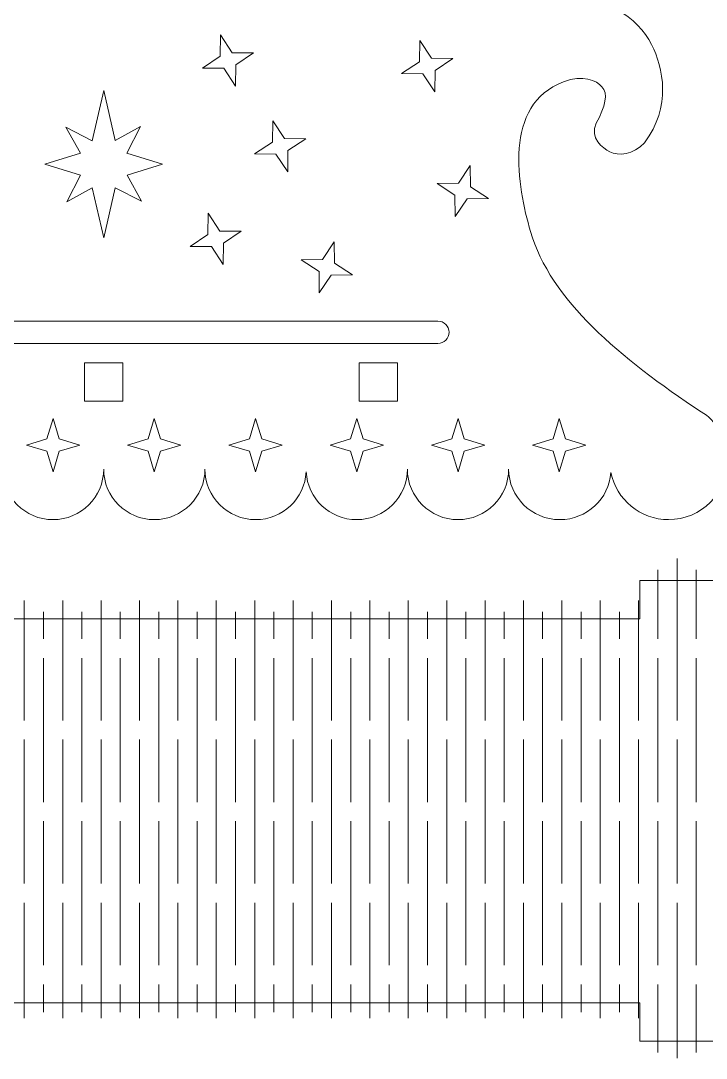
# Model space of a CAD drawing. Header units: centimetres. Extents: x -30.7 to 27.5, y -15.4 to 20.5.
# Drawn here: x 1.39 to 12.1, y -15.3 to 0.91 of the extents above; entities that cross this region are included whole.
import ezdxf

# ---------------------------------------------------------------- set-up
doc = ezdxf.new("R2010")
doc.units = ezdxf.units.CM
doc.header["$MEASUREMENT"] = 0
doc.layers.add('layer 1', color=7, linetype='Continuous')

msp = doc.modelspace()

# ---------------------------------------------------------------- linework, layer by layer
at = {"layer": 'layer 1', "color": 250, "lineweight": 9}
for points, knots in [([(10.45049, 2.79235), (10.45049, 2.79235), (10.90165, 2.39681), (10.90165, 2.39681), (10.90165, 2.39681), (12.42364, 4.13283), (13.40422, 6.35544), (13.57966, 8.80087), (13.57966, 8.80087), (13.57966, 8.80087), (12.98119, 8.84382), (12.98119, 8.84382), (12.98119, 8.84382), (12.99896, 9.0915), (13.00802, 9.34161), (13.00802, 9.59382), (13.00802, 9.59382), (13.00802, 9.84603), (12.99896, 10.09614), (12.98119, 10.34382), (12.98119, 10.34382), (12.98119, 10.34382), (13.57966, 10.38675), (13.57966, 10.38675), (13.57966, 10.38675), (13.19224, 15.78678), (8.87897, 20.10004), (3.47894, 20.48748), (3.47894, 20.48748), (3.47894, 20.48748), (3.436, 19.88901), (3.436, 19.88901), (3.436, 19.88901), (3.18832, 19.90678), (2.93821, 19.91584), (2.686, 19.91584), (2.686, 19.91584), (2.43379, 19.91584), (2.18368, 19.90678), (1.936, 19.88901), (1.936, 19.88901), (1.936, 19.88901), (1.89305, 20.48748), (1.89305, 20.48748), (1.89305, 20.48748), (-3.50697, 20.10006), (-7.82025, 15.78678), (-8.20767, 10.38675), (-8.20767, 10.38675), (-8.20767, 10.38675), (-7.60921, 10.34382), (-7.60921, 10.34382), (-7.60921, 10.34382), (-7.62697, 10.09614), (-7.63603, 9.84603), (-7.63603, 9.59382), (-7.63603, 9.59382), (-7.63603, 9.34161), (-7.62697, 9.0915), (-7.60921, 8.84382), (-7.60921, 8.84382), (-7.60921, 8.84382), (-8.20767, 8.80087), (-8.20767, 8.80087), (-8.20767, 8.80087), (-8.03221, 6.35544), (-7.05165, 4.13284), (-5.52966, 2.39681), (-5.52966, 2.39681), (-5.52966, 2.39681), (-5.0785, 2.79237), (-5.0785, 2.79237), (-5.0785, 2.79237), (-4.74846, 2.41591), (-4.39149, 2.06365), (-4.01058, 1.73861), (-4.01058, 1.73861), (-4.01058, 1.73861), (-4.40005, 1.28219), (-4.40005, 1.28219), (-4.40005, 1.28219), (-5.14822, 1.29889), (-5.65485, 0.98089), (-5.87701, 0.54077), (-5.87701, 0.54077), (-6.05664, 0.18496), (-6.19213, -0.43207), (-5.76499, -0.99169), (-5.76499, -0.99169), (-5.58516, -1.18441), (-5.35579, -1.2005), (-5.22318, -1.13476), (-5.22318, -1.13476), (-5.11242, -1.07984), (-4.90375, -0.91747), (-5.01097, -0.68608), (-5.01097, -0.68608), (-5.1583, -0.42239), (-5.19816, -0.226), (-5.10022, -0.11596), (-5.10022, -0.11596), (-5.01388, -0.01892), (-4.80451, 0.07847), (-4.49901, -0.03917), (-4.49901, -0.03917), (-3.55135, -0.40003), (-3.77643, -1.67158), (-3.98349, -2.38057), (-3.98349, -2.38057), (-4.29573, -3.44962), (-5.37943, -4.35995), (-6.64978, -5.19862), (-6.64978, -5.19862), (-6.87276, -5.31746), (-7.06284, -5.61839), (-7.06284, -5.96369), (-7.06284, -5.96369), (-7.06284, -6.47221), (-6.65061, -6.88444), (-6.14209, -6.88444), (-6.14209, -6.88444), (-5.69673, -6.88444), (-5.32521, -6.56824), (-5.23981, -6.14809), (-5.23981, -6.14809), (-5.21128, -6.55948), (-4.86504, -6.88444), (-4.44213, -6.88444), (-4.44213, -6.88444), (-4.00054, -6.88444), (-3.64255, -6.53012), (-3.64255, -6.09305), (-3.64255, -6.09305), (-3.64255, -6.53012), (-3.28824, -6.88444), (-2.85117, -6.88444), (-2.85117, -6.88444), (-2.4141, -6.88444), (-2.05978, -6.53012), (-2.05978, -6.09305), (-2.05978, -6.09305), (-2.05978, -6.53012), (-1.70548, -6.88444), (-1.26841, -6.88444), (-1.26841, -6.88444), (-0.84641, -6.88444), (-0.50153, -6.55414), (-0.47827, -6.13796), (-0.47827, -6.13796), (-0.455, -6.55412), (-0.11014, -6.88444), (0.31186, -6.88444), (0.31186, -6.88444), (0.74893, -6.88444), (1.10324, -6.53012), (1.10324, -6.09305), (1.10324, -6.09305), (1.10324, -6.53012), (1.45756, -6.88444), (1.89461, -6.88444), (1.89461, -6.88444), (2.33168, -6.88444), (2.686, -6.53012), (2.686, -6.09305), (2.686, -6.09305), (2.686, -6.53012), (3.04031, -6.88444), (3.47738, -6.88444), (3.47738, -6.88444), (3.91444, -6.88444), (4.26875, -6.53012), (4.26875, -6.09305), (4.26875, -6.09305), (4.26875, -6.53012), (4.62307, -6.88444), (5.06014, -6.88444), (5.06014, -6.88444), (5.48213, -6.88444), (5.827, -6.55412), (5.85026, -6.13796), (5.85026, -6.13796), (5.87353, -6.55414), (6.21841, -6.88444), (6.6404, -6.88444), (6.6404, -6.88444), (7.07747, -6.88444), (7.43177, -6.53012), (7.43177, -6.09305), (7.43177, -6.09305), (7.43177, -6.53012), (7.78609, -6.88444), (8.22316, -6.88444), (8.22316, -6.88444), (8.66023, -6.88444), (9.01454, -6.53012), (9.01454, -6.09305), (9.01454, -6.09305), (9.01454, -6.53012), (9.37253, -6.88444), (9.81412, -6.88444), (9.81412, -6.88444), (10.23703, -6.88444), (10.58327, -6.55948), (10.6118, -6.14809), (10.6118, -6.14809), (10.6972, -6.56824), (11.06872, -6.88444), (11.51408, -6.88444), (11.51408, -6.88444), (12.0226, -6.88444), (12.43483, -6.47221), (12.43483, -5.96369), (12.43483, -5.96369), (12.43483, -5.61839), (12.24475, -5.31746), (12.02177, -5.19862), (12.02177, -5.19862), (10.75142, -4.35995), (9.66772, -3.44962), (9.35548, -2.38057), (9.35548, -2.38057), (9.14842, -1.67158), (8.92334, -0.40003), (9.871, -0.03917), (9.871, -0.03917), (10.1765, 0.07847), (10.38587, -0.01892), (10.47221, -0.11596), (10.47221, -0.11596), (10.57015, -0.226), (10.53029, -0.42239), (10.38296, -0.68608), (10.38296, -0.68608), (10.27574, -0.91747), (10.48441, -1.07984), (10.59517, -1.13476), (10.59517, -1.13476), (10.72778, -1.2005), (10.95715, -1.18441), (11.13698, -0.99169), (11.13698, -0.99169), (11.56412, -0.43207), (11.42863, 0.18496), (11.249, 0.54077), (11.249, 0.54077), (11.02684, 0.98089), (10.52021, 1.29889), (9.77204, 1.28219), (9.77204, 1.28219), (9.77204, 1.28219), (9.38257, 1.73861), (9.38257, 1.73861), (9.38257, 1.73861), (9.76346, 2.06363), (10.12045, 2.41591), (10.45049, 2.79235)], [0, 0, 0, 0, 0.01538462, 0.01538462, 0.01538462, 0.01538462, 0.03076923, 0.03076923, 0.03076923, 0.03076923, 0.04615385, 0.04615385, 0.04615385, 0.04615385, 0.06153846, 0.06153846, 0.06153846, 0.06153846, 0.07692308, 0.07692308, 0.07692308, 0.07692308, 0.09230769, 0.09230769, 0.09230769, 0.09230769, 0.10769231, 0.10769231, 0.10769231, 0.10769231, 0.12307692, 0.12307692, 0.12307692, 0.12307692, 0.13846154, 0.13846154, 0.13846154, 0.13846154, 0.15384615, 0.15384615, 0.15384615, 0.15384615, 0.16923077, 0.16923077, 0.16923077, 0.16923077, 0.18461538, 0.18461538, 0.18461538, 0.18461538, 0.2, 0.2, 0.2, 0.2, 0.21538462, 0.21538462, 0.21538462, 0.21538462, 0.23076923, 0.23076923, 0.23076923, 0.23076923, 0.24615385, 0.24615385, 0.24615385, 0.24615385, 0.26153846, 0.26153846, 0.26153846, 0.26153846, 0.27692308, 0.27692308, 0.27692308, 0.27692308, 0.29230769, 0.29230769, 0.29230769, 0.29230769, 0.30769231, 0.30769231, 0.30769231, 0.30769231, 0.32307692, 0.32307692, 0.32307692, 0.32307692, 0.33846154, 0.33846154, 0.33846154, 0.33846154, 0.35384615, 0.35384615, 0.35384615, 0.35384615, 0.36923077, 0.36923077, 0.36923077, 0.36923077, 0.38461538, 0.38461538, 0.38461538, 0.38461538, 0.4, 0.4, 0.4, 0.4, 0.41538462, 0.41538462, 0.41538462, 0.41538462, 0.43076923, 0.43076923, 0.43076923, 0.43076923, 0.44615385, 0.44615385, 0.44615385, 0.44615385, 0.46153846, 0.46153846, 0.46153846, 0.46153846, 0.47692308, 0.47692308, 0.47692308, 0.47692308, 0.49230769, 0.49230769, 0.49230769, 0.49230769, 0.50769231, 0.50769231, 0.50769231, 0.50769231, 0.52307692, 0.52307692, 0.52307692, 0.52307692, 0.53846154, 0.53846154, 0.53846154, 0.53846154, 0.55384615, 0.55384615, 0.55384615, 0.55384615, 0.56923077, 0.56923077, 0.56923077, 0.56923077, 0.58461538, 0.58461538, 0.58461538, 0.58461538, 0.6, 0.6, 0.6, 0.6, 0.61538462, 0.61538462, 0.61538462, 0.61538462, 0.63076923, 0.63076923, 0.63076923, 0.63076923, 0.64615385, 0.64615385, 0.64615385, 0.64615385, 0.66153846, 0.66153846, 0.66153846, 0.66153846, 0.67692308, 0.67692308, 0.67692308, 0.67692308, 0.69230769, 0.69230769, 0.69230769, 0.69230769, 0.70769231, 0.70769231, 0.70769231, 0.70769231, 0.72307692, 0.72307692, 0.72307692, 0.72307692, 0.73846154, 0.73846154, 0.73846154, 0.73846154, 0.75384615, 0.75384615, 0.75384615, 0.75384615, 0.76923077, 0.76923077, 0.76923077, 0.76923077, 0.78461538, 0.78461538, 0.78461538, 0.78461538, 0.8, 0.8, 0.8, 0.8, 0.81538462, 0.81538462, 0.81538462, 0.81538462, 0.83076923, 0.83076923, 0.83076923, 0.83076923, 0.84615385, 0.84615385, 0.84615385, 0.84615385, 0.86153846, 0.86153846, 0.86153846, 0.86153846, 0.87692308, 0.87692308, 0.87692308, 0.87692308, 0.89230769, 0.89230769, 0.89230769, 0.89230769, 0.90769231, 0.90769231, 0.90769231, 0.90769231, 0.92307692, 0.92307692, 0.92307692, 0.92307692, 0.93846154, 0.93846154, 0.93846154, 0.93846154, 0.95384615, 0.95384615, 0.95384615, 0.95384615, 0.96923077, 0.96923077, 0.96923077, 0.96923077, 1, 1, 1, 1]), ([(4.51108, 0.69239), (4.51108, 0.69239), (4.6952, 0.41434), (4.6952, 0.41434), (4.6952, 0.41434), (4.6952, 0.41434), (5.02867, 0.4106), (5.02867, 0.4106), (5.02867, 0.4106), (5.02867, 0.4106), (4.75061, 0.22648), (4.75061, 0.22648), (4.75061, 0.22648), (4.75061, 0.22648), (4.74688, -0.10699), (4.74688, -0.10699), (4.74688, -0.10699), (4.74688, -0.10699), (4.56275, 0.17107), (4.56275, 0.17107), (4.56275, 0.17107), (4.56275, 0.17107), (4.22929, 0.1748), (4.22929, 0.1748), (4.22929, 0.1748), (4.22929, 0.1748), (4.50734, 0.35893), (4.50734, 0.35893), (4.50734, 0.35893), (4.50734, 0.35893), (4.51108, 0.69239), (4.51108, 0.69239)], [0, 0, 0, 0, 0.11111111, 0.11111111, 0.11111111, 0.11111111, 0.22222222, 0.22222222, 0.22222222, 0.22222222, 0.33333333, 0.33333333, 0.33333333, 0.33333333, 0.44444444, 0.44444444, 0.44444444, 0.44444444, 0.55555556, 0.55555556, 0.55555556, 0.55555556, 0.66666667, 0.66666667, 0.66666667, 0.66666667, 0.77777778, 0.77777778, 0.77777778, 0.77777778, 1, 1, 1, 1]), ([(7.62407, 0.60515), (7.62407, 0.60515), (7.8082, 0.3271), (7.8082, 0.3271), (7.8082, 0.3271), (7.8082, 0.3271), (8.14166, 0.32336), (8.14166, 0.32336), (8.14166, 0.32336), (8.14166, 0.32336), (7.86361, 0.13924), (7.86361, 0.13924), (7.86361, 0.13924), (7.86361, 0.13924), (7.85987, -0.19423), (7.85987, -0.19423), (7.85987, -0.19423), (7.85987, -0.19423), (7.67575, 0.08383), (7.67575, 0.08383), (7.67575, 0.08383), (7.67575, 0.08383), (7.34228, 0.08756), (7.34228, 0.08756), (7.34228, 0.08756), (7.34228, 0.08756), (7.62034, 0.27169), (7.62034, 0.27169), (7.62034, 0.27169), (7.62034, 0.27169), (7.62407, 0.60515), (7.62407, 0.60515)], [0, 0, 0, 0, 0.11111111, 0.11111111, 0.11111111, 0.11111111, 0.22222222, 0.22222222, 0.22222222, 0.22222222, 0.33333333, 0.33333333, 0.33333333, 0.33333333, 0.44444444, 0.44444444, 0.44444444, 0.44444444, 0.55555556, 0.55555556, 0.55555556, 0.55555556, 0.66666667, 0.66666667, 0.66666667, 0.66666667, 0.77777778, 0.77777778, 0.77777778, 0.77777778, 1, 1, 1, 1]), ([(2.32448, -1.4995), (2.32448, -1.4995), (2.1082, -1.91743), (2.1082, -1.91743), (2.1082, -1.91743), (2.1082, -1.91743), (2.50547, -1.69816), (2.50547, -1.69816), (2.50547, -1.69816), (2.50547, -1.69816), (2.686, -2.48141), (2.686, -2.48141), (2.686, -2.48141), (2.686, -2.48141), (2.86727, -1.69487), (2.86727, -1.69487), (2.86727, -1.69487), (2.86727, -1.69487), (3.27524, -1.906), (3.27524, -1.906), (3.27524, -1.906), (3.27524, -1.906), (3.05059, -1.49855), (3.05059, -1.49855), (3.05059, -1.49855), (3.05059, -1.49855), (3.60506, -1.3282), (3.60506, -1.3282), (3.60506, -1.3282), (3.60506, -1.3282), (3.04751, -1.1569), (3.04751, -1.1569), (3.04751, -1.1569), (3.04751, -1.1569), (3.26381, -0.73895), (3.26381, -0.73895), (3.26381, -0.73895), (3.26381, -0.73895), (2.86651, -0.95822), (2.86651, -0.95822), (2.86651, -0.95822), (2.86651, -0.95822), (2.686, -0.17498), (2.686, -0.17498), (2.686, -0.17498), (2.686, -0.17498), (2.50472, -0.96151), (2.50472, -0.96151), (2.50472, -0.96151), (2.50472, -0.96151), (2.09677, -0.75038), (2.09677, -0.75038), (2.09677, -0.75038), (2.09677, -0.75038), (2.32141, -1.15784), (2.32141, -1.15784), (2.32141, -1.15784), (2.32141, -1.15784), (1.76693, -1.3282), (1.76693, -1.3282), (1.76693, -1.3282), (1.76693, -1.3282), (2.32448, -1.4995), (2.32448, -1.4995)], [0, 0, 0, 0, 0.05882353, 0.05882353, 0.05882353, 0.05882353, 0.11764706, 0.11764706, 0.11764706, 0.11764706, 0.17647059, 0.17647059, 0.17647059, 0.17647059, 0.23529412, 0.23529412, 0.23529412, 0.23529412, 0.29411765, 0.29411765, 0.29411765, 0.29411765, 0.35294118, 0.35294118, 0.35294118, 0.35294118, 0.41176471, 0.41176471, 0.41176471, 0.41176471, 0.47058824, 0.47058824, 0.47058824, 0.47058824, 0.52941176, 0.52941176, 0.52941176, 0.52941176, 0.58823529, 0.58823529, 0.58823529, 0.58823529, 0.64705882, 0.64705882, 0.64705882, 0.64705882, 0.70588235, 0.70588235, 0.70588235, 0.70588235, 0.76470588, 0.76470588, 0.76470588, 0.76470588, 0.82352941, 0.82352941, 0.82352941, 0.82352941, 0.88235294, 0.88235294, 0.88235294, 0.88235294, 1, 1, 1, 1]), ([(5.32678, -0.64879), (5.32678, -0.64879), (5.5109, -0.92684), (5.5109, -0.92684), (5.5109, -0.92684), (5.5109, -0.92684), (5.84437, -0.93058), (5.84437, -0.93058), (5.84437, -0.93058), (5.84437, -0.93058), (5.56631, -1.1147), (5.56631, -1.1147), (5.56631, -1.1147), (5.56631, -1.1147), (5.56258, -1.44817), (5.56258, -1.44817), (5.56258, -1.44817), (5.56258, -1.44817), (5.37845, -1.17011), (5.37845, -1.17011), (5.37845, -1.17011), (5.37845, -1.17011), (5.04499, -1.16638), (5.04499, -1.16638), (5.04499, -1.16638), (5.04499, -1.16638), (5.32304, -0.98225), (5.32304, -0.98225), (5.32304, -0.98225), (5.32304, -0.98225), (5.32678, -0.64879), (5.32678, -0.64879)], [0, 0, 0, 0, 0.11111111, 0.11111111, 0.11111111, 0.11111111, 0.22222222, 0.22222222, 0.22222222, 0.22222222, 0.33333333, 0.33333333, 0.33333333, 0.33333333, 0.44444444, 0.44444444, 0.44444444, 0.44444444, 0.55555556, 0.55555556, 0.55555556, 0.55555556, 0.66666667, 0.66666667, 0.66666667, 0.66666667, 0.77777778, 0.77777778, 0.77777778, 0.77777778, 1, 1, 1, 1]), ([(8.41529, -1.34816), (8.41529, -1.34816), (8.23117, -1.62622), (8.23117, -1.62622), (8.23117, -1.62622), (8.23117, -1.62622), (7.8977, -1.62995), (7.8977, -1.62995), (7.8977, -1.62995), (7.8977, -1.62995), (8.17576, -1.81408), (8.17576, -1.81408), (8.17576, -1.81408), (8.17576, -1.81408), (8.17949, -2.14754), (8.17949, -2.14754), (8.17949, -2.14754), (8.17949, -2.14754), (8.36362, -1.86949), (8.36362, -1.86949), (8.36362, -1.86949), (8.36362, -1.86949), (8.69708, -1.86575), (8.69708, -1.86575), (8.69708, -1.86575), (8.69708, -1.86575), (8.41903, -1.68163), (8.41903, -1.68163), (8.41903, -1.68163), (8.41903, -1.68163), (8.41529, -1.34816), (8.41529, -1.34816)], [0, 0, 0, 0, 0.11111111, 0.11111111, 0.11111111, 0.11111111, 0.22222222, 0.22222222, 0.22222222, 0.22222222, 0.33333333, 0.33333333, 0.33333333, 0.33333333, 0.44444444, 0.44444444, 0.44444444, 0.44444444, 0.55555556, 0.55555556, 0.55555556, 0.55555556, 0.66666667, 0.66666667, 0.66666667, 0.66666667, 0.77777778, 0.77777778, 0.77777778, 0.77777778, 1, 1, 1, 1]), ([(4.31903, -2.09545), (4.31903, -2.09545), (4.50316, -2.3735), (4.50316, -2.3735), (4.50316, -2.3735), (4.50316, -2.3735), (4.83662, -2.37724), (4.83662, -2.37724), (4.83662, -2.37724), (4.83662, -2.37724), (4.55857, -2.56136), (4.55857, -2.56136), (4.55857, -2.56136), (4.55857, -2.56136), (4.55483, -2.89483), (4.55483, -2.89483), (4.55483, -2.89483), (4.55483, -2.89483), (4.37071, -2.61677), (4.37071, -2.61677), (4.37071, -2.61677), (4.37071, -2.61677), (4.03724, -2.61304), (4.03724, -2.61304), (4.03724, -2.61304), (4.03724, -2.61304), (4.3153, -2.42891), (4.3153, -2.42891), (4.3153, -2.42891), (4.3153, -2.42891), (4.31903, -2.09545), (4.31903, -2.09545)], [0, 0, 0, 0, 0.11111111, 0.11111111, 0.11111111, 0.11111111, 0.22222222, 0.22222222, 0.22222222, 0.22222222, 0.33333333, 0.33333333, 0.33333333, 0.33333333, 0.44444444, 0.44444444, 0.44444444, 0.44444444, 0.55555556, 0.55555556, 0.55555556, 0.55555556, 0.66666667, 0.66666667, 0.66666667, 0.66666667, 0.77777778, 0.77777778, 0.77777778, 0.77777778, 1, 1, 1, 1]), ([(6.29029, -2.54074), (6.29029, -2.54074), (6.10616, -2.81879), (6.10616, -2.81879), (6.10616, -2.81879), (6.10616, -2.81879), (5.7727, -2.82253), (5.7727, -2.82253), (5.7727, -2.82253), (5.7727, -2.82253), (6.05075, -3.00665), (6.05075, -3.00665), (6.05075, -3.00665), (6.05075, -3.00665), (6.05449, -3.34012), (6.05449, -3.34012), (6.05449, -3.34012), (6.05449, -3.34012), (6.23861, -3.06206), (6.23861, -3.06206), (6.23861, -3.06206), (6.23861, -3.06206), (6.57208, -3.05833), (6.57208, -3.05833), (6.57208, -3.05833), (6.57208, -3.05833), (6.29402, -2.8742), (6.29402, -2.8742), (6.29402, -2.8742), (6.29402, -2.8742), (6.29029, -2.54074), (6.29029, -2.54074)], [0, 0, 0, 0, 0.11111111, 0.11111111, 0.11111111, 0.11111111, 0.22222222, 0.22222222, 0.22222222, 0.22222222, 0.33333333, 0.33333333, 0.33333333, 0.33333333, 0.44444444, 0.44444444, 0.44444444, 0.44444444, 0.55555556, 0.55555556, 0.55555556, 0.55555556, 0.66666667, 0.66666667, 0.66666667, 0.66666667, 0.77777778, 0.77777778, 0.77777778, 0.77777778, 1, 1, 1, 1]), ([(-2.53693, -3.78104), (-2.53693, -3.78104), (7.90892, -3.78104), (7.90892, -3.78104), (7.90892, -3.78104), (8.00497, -3.78104), (8.08354, -3.85961), (8.08354, -3.95566), (8.08354, -3.95566), (8.08354, -4.05172), (8.00497, -4.13029), (7.90892, -4.13029), (7.90892, -4.13029), (7.90892, -4.13029), (-2.53693, -4.13029), (-2.53693, -4.13029), (-2.53693, -4.13029), (-2.63298, -4.13029), (-2.71155, -4.05172), (-2.71155, -3.95566), (-2.71155, -3.95566), (-2.71155, -3.85961), (-2.63298, -3.78104), (-2.53693, -3.78104)], [0, 0, 0, 0, 0.14285714, 0.14285714, 0.14285714, 0.14285714, 0.28571429, 0.28571429, 0.28571429, 0.28571429, 0.42857143, 0.42857143, 0.42857143, 0.42857143, 0.57142857, 0.57142857, 0.57142857, 0.57142857, 0.71428571, 0.71428571, 0.71428571, 0.71428571, 1, 1, 1, 1]), ([(2.386, -4.43335), (2.386, -4.43335), (2.986, -4.43335), (2.986, -4.43335), (2.986, -4.43335), (2.986, -4.43335), (2.986, -5.03335), (2.986, -5.03335), (2.986, -5.03335), (2.986, -5.03335), (2.386, -5.03335), (2.386, -5.03335), (2.386, -5.03335), (2.386, -5.03335), (2.386, -4.43335), (2.386, -4.43335)], [0, 0, 0, 0, 0.2, 0.2, 0.2, 0.2, 0.4, 0.4, 0.4, 0.4, 0.6, 0.6, 0.6, 0.6, 1, 1, 1, 1]), ([(6.67711, -4.43335), (6.67711, -4.43335), (7.27711, -4.43335), (7.27711, -4.43335), (7.27711, -4.43335), (7.27711, -4.43335), (7.27711, -5.03335), (7.27711, -5.03335), (7.27711, -5.03335), (7.27711, -5.03335), (6.67711, -5.03335), (6.67711, -5.03335), (6.67711, -5.03335), (6.67711, -5.03335), (6.67711, -4.43335), (6.67711, -4.43335)], [0, 0, 0, 0, 0.2, 0.2, 0.2, 0.2, 0.4, 0.4, 0.4, 0.4, 0.6, 0.6, 0.6, 0.6, 1, 1, 1, 1]), ([(1.89463, -5.30168), (1.89463, -5.30168), (1.99256, -5.62046), (1.99256, -5.62046), (1.99256, -5.62046), (1.99256, -5.62046), (2.31134, -5.7184), (2.31134, -5.7184), (2.31134, -5.7184), (2.31134, -5.7184), (1.99256, -5.81633), (1.99256, -5.81633), (1.99256, -5.81633), (1.99256, -5.81633), (1.89463, -6.13511), (1.89463, -6.13511), (1.89463, -6.13511), (1.89463, -6.13511), (1.79669, -5.81633), (1.79669, -5.81633), (1.79669, -5.81633), (1.79669, -5.81633), (1.47791, -5.7184), (1.47791, -5.7184), (1.47791, -5.7184), (1.47791, -5.7184), (1.79669, -5.62046), (1.79669, -5.62046), (1.79669, -5.62046), (1.79669, -5.62046), (1.89463, -5.30168), (1.89463, -5.30168)], [0, 0, 0, 0, 0.11111111, 0.11111111, 0.11111111, 0.11111111, 0.22222222, 0.22222222, 0.22222222, 0.22222222, 0.33333333, 0.33333333, 0.33333333, 0.33333333, 0.44444444, 0.44444444, 0.44444444, 0.44444444, 0.55555556, 0.55555556, 0.55555556, 0.55555556, 0.66666667, 0.66666667, 0.66666667, 0.66666667, 0.77777778, 0.77777778, 0.77777778, 0.77777778, 1, 1, 1, 1]), ([(3.47737, -5.30168), (3.47737, -5.30168), (3.37943, -5.62046), (3.37943, -5.62046), (3.37943, -5.62046), (3.37943, -5.62046), (3.06065, -5.7184), (3.06065, -5.7184), (3.06065, -5.7184), (3.06065, -5.7184), (3.37943, -5.81633), (3.37943, -5.81633), (3.37943, -5.81633), (3.37943, -5.81633), (3.47737, -6.13511), (3.47737, -6.13511), (3.47737, -6.13511), (3.47737, -6.13511), (3.5753, -5.81633), (3.5753, -5.81633), (3.5753, -5.81633), (3.5753, -5.81633), (3.89408, -5.7184), (3.89408, -5.7184), (3.89408, -5.7184), (3.89408, -5.7184), (3.5753, -5.62046), (3.5753, -5.62046), (3.5753, -5.62046), (3.5753, -5.62046), (3.47737, -5.30168), (3.47737, -5.30168)], [0, 0, 0, 0, 0.11111111, 0.11111111, 0.11111111, 0.11111111, 0.22222222, 0.22222222, 0.22222222, 0.22222222, 0.33333333, 0.33333333, 0.33333333, 0.33333333, 0.44444444, 0.44444444, 0.44444444, 0.44444444, 0.55555556, 0.55555556, 0.55555556, 0.55555556, 0.66666667, 0.66666667, 0.66666667, 0.66666667, 0.77777778, 0.77777778, 0.77777778, 0.77777778, 1, 1, 1, 1]), ([(5.06014, -5.30168), (5.06014, -5.30168), (4.9622, -5.62046), (4.9622, -5.62046), (4.9622, -5.62046), (4.9622, -5.62046), (4.64342, -5.7184), (4.64342, -5.7184), (4.64342, -5.7184), (4.64342, -5.7184), (4.9622, -5.81633), (4.9622, -5.81633), (4.9622, -5.81633), (4.9622, -5.81633), (5.06014, -6.13511), (5.06014, -6.13511), (5.06014, -6.13511), (5.06014, -6.13511), (5.15807, -5.81633), (5.15807, -5.81633), (5.15807, -5.81633), (5.15807, -5.81633), (5.47685, -5.7184), (5.47685, -5.7184), (5.47685, -5.7184), (5.47685, -5.7184), (5.15807, -5.62046), (5.15807, -5.62046), (5.15807, -5.62046), (5.15807, -5.62046), (5.06014, -5.30168), (5.06014, -5.30168)], [0, 0, 0, 0, 0.11111111, 0.11111111, 0.11111111, 0.11111111, 0.22222222, 0.22222222, 0.22222222, 0.22222222, 0.33333333, 0.33333333, 0.33333333, 0.33333333, 0.44444444, 0.44444444, 0.44444444, 0.44444444, 0.55555556, 0.55555556, 0.55555556, 0.55555556, 0.66666667, 0.66666667, 0.66666667, 0.66666667, 0.77777778, 0.77777778, 0.77777778, 0.77777778, 1, 1, 1, 1]), ([(6.6404, -5.30168), (6.6404, -5.30168), (6.54247, -5.62046), (6.54247, -5.62046), (6.54247, -5.62046), (6.54247, -5.62046), (6.22369, -5.7184), (6.22369, -5.7184), (6.22369, -5.7184), (6.22369, -5.7184), (6.54247, -5.81633), (6.54247, -5.81633), (6.54247, -5.81633), (6.54247, -5.81633), (6.6404, -6.13511), (6.6404, -6.13511), (6.6404, -6.13511), (6.6404, -6.13511), (6.73834, -5.81633), (6.73834, -5.81633), (6.73834, -5.81633), (6.73834, -5.81633), (7.05712, -5.7184), (7.05712, -5.7184), (7.05712, -5.7184), (7.05712, -5.7184), (6.73834, -5.62046), (6.73834, -5.62046), (6.73834, -5.62046), (6.73834, -5.62046), (6.6404, -5.30168), (6.6404, -5.30168)], [0, 0, 0, 0, 0.11111111, 0.11111111, 0.11111111, 0.11111111, 0.22222222, 0.22222222, 0.22222222, 0.22222222, 0.33333333, 0.33333333, 0.33333333, 0.33333333, 0.44444444, 0.44444444, 0.44444444, 0.44444444, 0.55555556, 0.55555556, 0.55555556, 0.55555556, 0.66666667, 0.66666667, 0.66666667, 0.66666667, 0.77777778, 0.77777778, 0.77777778, 0.77777778, 1, 1, 1, 1]), ([(8.22316, -5.30168), (8.22316, -5.30168), (8.12522, -5.62046), (8.12522, -5.62046), (8.12522, -5.62046), (8.12522, -5.62046), (7.80644, -5.7184), (7.80644, -5.7184), (7.80644, -5.7184), (7.80644, -5.7184), (8.12522, -5.81633), (8.12522, -5.81633), (8.12522, -5.81633), (8.12522, -5.81633), (8.22316, -6.13511), (8.22316, -6.13511), (8.22316, -6.13511), (8.22316, -6.13511), (8.32109, -5.81633), (8.32109, -5.81633), (8.32109, -5.81633), (8.32109, -5.81633), (8.63987, -5.7184), (8.63987, -5.7184), (8.63987, -5.7184), (8.63987, -5.7184), (8.32109, -5.62046), (8.32109, -5.62046), (8.32109, -5.62046), (8.32109, -5.62046), (8.22316, -5.30168), (8.22316, -5.30168)], [0, 0, 0, 0, 0.11111111, 0.11111111, 0.11111111, 0.11111111, 0.22222222, 0.22222222, 0.22222222, 0.22222222, 0.33333333, 0.33333333, 0.33333333, 0.33333333, 0.44444444, 0.44444444, 0.44444444, 0.44444444, 0.55555556, 0.55555556, 0.55555556, 0.55555556, 0.66666667, 0.66666667, 0.66666667, 0.66666667, 0.77777778, 0.77777778, 0.77777778, 0.77777778, 1, 1, 1, 1]), ([(9.80591, -5.30168), (9.80591, -5.30168), (9.70798, -5.62046), (9.70798, -5.62046), (9.70798, -5.62046), (9.70798, -5.62046), (9.3892, -5.7184), (9.3892, -5.7184), (9.3892, -5.7184), (9.3892, -5.7184), (9.70798, -5.81633), (9.70798, -5.81633), (9.70798, -5.81633), (9.70798, -5.81633), (9.80591, -6.13511), (9.80591, -6.13511), (9.80591, -6.13511), (9.80591, -6.13511), (9.90385, -5.81633), (9.90385, -5.81633), (9.90385, -5.81633), (9.90385, -5.81633), (10.22263, -5.7184), (10.22263, -5.7184), (10.22263, -5.7184), (10.22263, -5.7184), (9.90385, -5.62046), (9.90385, -5.62046), (9.90385, -5.62046), (9.90385, -5.62046), (9.80591, -5.30168), (9.80591, -5.30168)], [0, 0, 0, 0, 0.11111111, 0.11111111, 0.11111111, 0.11111111, 0.22222222, 0.22222222, 0.22222222, 0.22222222, 0.33333333, 0.33333333, 0.33333333, 0.33333333, 0.44444444, 0.44444444, 0.44444444, 0.44444444, 0.55555556, 0.55555556, 0.55555556, 0.55555556, 0.66666667, 0.66666667, 0.66666667, 0.66666667, 0.77777778, 0.77777778, 0.77777778, 0.77777778, 1, 1, 1, 1]), ([(-29.18476, -14.43599), (-29.18476, -14.43599), (-29.18476, -15.03599), (-29.18476, -15.03599), (-29.18476, -15.03599), (-29.18476, -15.03599), (-30.72976, -15.03599), (-30.72976, -15.03599), (-30.72976, -15.03599), (-30.72976, -15.03599), (-30.72976, -14.43599), (-30.72976, -14.43599), (-30.72976, -14.43599), (-30.72976, -14.43599), (-30.72976, -8.43599), (-30.72976, -8.43599), (-30.72976, -8.43599), (-30.72976, -8.43599), (-30.72976, -7.83599), (-30.72976, -7.83599), (-30.72976, -7.83599), (-30.72976, -7.83599), (-29.18476, -7.83599), (-29.18476, -7.83599), (-29.18476, -7.83599), (-29.18476, -7.83599), (-29.18476, -8.43599), (-29.18476, -8.43599), (-29.18476, -8.43599), (-29.18476, -8.43599), (-22.31431, -8.43599), (-22.31431, -8.43599), (-22.31431, -8.43599), (-22.31431, -8.43599), (-22.31431, -7.83599), (-22.31431, -7.83599), (-22.31431, -7.83599), (-22.31431, -7.83599), (-20.77006, -7.83599), (-20.77006, -7.83599), (-20.77006, -7.83599), (-20.77006, -7.83599), (-20.77006, -8.43599), (-20.77006, -8.43599), (-20.77006, -8.43599), (-20.77006, -8.43599), (-5.62628, -8.43599), (-5.62628, -8.43599), (-5.62628, -8.43599), (-5.62628, -8.43599), (-5.62628, -7.83599), (-5.62628, -7.83599), (-5.62628, -7.83599), (-5.62628, -7.83599), (-4.08203, -7.83599), (-4.08203, -7.83599), (-4.08203, -7.83599), (-4.08203, -7.83599), (-4.08203, -8.43599), (-4.08203, -8.43599), (-4.08203, -8.43599), (-4.08203, -8.43599), (11.06174, -8.43599), (11.06174, -8.43599), (11.06174, -8.43599), (11.06174, -8.43599), (11.06174, -7.83599), (11.06174, -7.83599), (11.06174, -7.83599), (11.06174, -7.83599), (12.60599, -7.83599), (12.60599, -7.83599), (12.60599, -7.83599), (12.60599, -7.83599), (12.60599, -8.43599), (12.60599, -8.43599), (12.60599, -8.43599), (12.60599, -8.43599), (19.47644, -8.43599), (19.47644, -8.43599), (19.47644, -8.43599), (19.47644, -8.43599), (19.47644, -7.83599), (19.47644, -7.83599), (19.47644, -7.83599), (19.47644, -7.83599), (21.02144, -7.83599), (21.02144, -7.83599), (21.02144, -7.83599), (21.02144, -7.83599), (21.02144, -8.43599), (21.02144, -8.43599), (21.02144, -8.43599), (21.02144, -8.43599), (21.02144, -14.43599), (21.02144, -14.43599), (21.02144, -14.43599), (21.02144, -14.43599), (21.02144, -15.03599), (21.02144, -15.03599), (21.02144, -15.03599), (21.02144, -15.03599), (19.47644, -15.03599), (19.47644, -15.03599), (19.47644, -15.03599), (19.47644, -15.03599), (19.47644, -14.43599), (19.47644, -14.43599), (19.47644, -14.43599), (19.47644, -14.43599), (12.60599, -14.43599), (12.60599, -14.43599), (12.60599, -14.43599), (12.60599, -14.43599), (12.60599, -15.03599), (12.60599, -15.03599), (12.60599, -15.03599), (12.60599, -15.03599), (11.06174, -15.03599), (11.06174, -15.03599), (11.06174, -15.03599), (11.06174, -15.03599), (11.06174, -14.43599), (11.06174, -14.43599), (11.06174, -14.43599), (11.06174, -14.43599), (-4.08203, -14.43599), (-4.08203, -14.43599), (-4.08203, -14.43599), (-4.08203, -14.43599), (-4.08203, -15.03599), (-4.08203, -15.03599), (-4.08203, -15.03599), (-4.08203, -15.03599), (-5.62628, -15.03599), (-5.62628, -15.03599), (-5.62628, -15.03599), (-5.62628, -15.03599), (-5.62628, -14.43599), (-5.62628, -14.43599), (-5.62628, -14.43599), (-5.62628, -14.43599), (-20.77006, -14.43599), (-20.77006, -14.43599), (-20.77006, -14.43599), (-20.77006, -14.43599), (-20.77006, -15.03599), (-20.77006, -15.03599), (-20.77006, -15.03599), (-20.77006, -15.03599), (-22.31431, -15.03599), (-22.31431, -15.03599), (-22.31431, -15.03599), (-22.31431, -15.03599), (-22.31431, -14.43599), (-22.31431, -14.43599), (-22.31431, -14.43599), (-22.31431, -14.43599), (-29.18476, -14.43599), (-29.18476, -14.43599)], [0, 0, 0, 0, 0.02439024, 0.02439024, 0.02439024, 0.02439024, 0.04878049, 0.04878049, 0.04878049, 0.04878049, 0.07317073, 0.07317073, 0.07317073, 0.07317073, 0.09756098, 0.09756098, 0.09756098, 0.09756098, 0.12195122, 0.12195122, 0.12195122, 0.12195122, 0.14634146, 0.14634146, 0.14634146, 0.14634146, 0.17073171, 0.17073171, 0.17073171, 0.17073171, 0.19512195, 0.19512195, 0.19512195, 0.19512195, 0.2195122, 0.2195122, 0.2195122, 0.2195122, 0.24390244, 0.24390244, 0.24390244, 0.24390244, 0.26829268, 0.26829268, 0.26829268, 0.26829268, 0.29268293, 0.29268293, 0.29268293, 0.29268293, 0.31707317, 0.31707317, 0.31707317, 0.31707317, 0.34146341, 0.34146341, 0.34146341, 0.34146341, 0.36585366, 0.36585366, 0.36585366, 0.36585366, 0.3902439, 0.3902439, 0.3902439, 0.3902439, 0.41463415, 0.41463415, 0.41463415, 0.41463415, 0.43902439, 0.43902439, 0.43902439, 0.43902439, 0.46341463, 0.46341463, 0.46341463, 0.46341463, 0.48780488, 0.48780488, 0.48780488, 0.48780488, 0.51219512, 0.51219512, 0.51219512, 0.51219512, 0.53658537, 0.53658537, 0.53658537, 0.53658537, 0.56097561, 0.56097561, 0.56097561, 0.56097561, 0.58536585, 0.58536585, 0.58536585, 0.58536585, 0.6097561, 0.6097561, 0.6097561, 0.6097561, 0.63414634, 0.63414634, 0.63414634, 0.63414634, 0.65853659, 0.65853659, 0.65853659, 0.65853659, 0.68292683, 0.68292683, 0.68292683, 0.68292683, 0.70731707, 0.70731707, 0.70731707, 0.70731707, 0.73170732, 0.73170732, 0.73170732, 0.73170732, 0.75609756, 0.75609756, 0.75609756, 0.75609756, 0.7804878, 0.7804878, 0.7804878, 0.7804878, 0.80487805, 0.80487805, 0.80487805, 0.80487805, 0.82926829, 0.82926829, 0.82926829, 0.82926829, 0.85365854, 0.85365854, 0.85365854, 0.85365854, 0.87804878, 0.87804878, 0.87804878, 0.87804878, 0.90243902, 0.90243902, 0.90243902, 0.90243902, 0.92682927, 0.92682927, 0.92682927, 0.92682927, 0.95121951, 0.95121951, 0.95121951, 0.95121951, 1, 1, 1, 1])]:
    msp.add_open_spline(points, degree=3, knots=knots, dxfattribs=at)
at = {"layer": 'layer 1', "color": 242, "lineweight": 9}
for points in [[(11.64584, -10.02428), (11.64584, -10.02428), (11.64584, -7.49444), (11.64584, -7.49444)], [(11.34584, -8.74928), (11.34584, -8.74928), (11.34584, -7.67102), (11.34584, -7.67102)], [(11.94584, -8.74928), (11.94584, -8.74928), (11.94584, -7.67102), (11.94584, -7.67102)], [(1.44584, -10.02428), (1.44584, -10.02428), (1.44584, -8.14928), (1.44584, -8.14928)], [(2.04584, -10.02428), (2.04584, -10.02428), (2.04584, -8.14928), (2.04584, -8.14928)], [(2.64584, -10.02428), (2.64584, -10.02428), (2.64584, -8.14928), (2.64584, -8.14928)], [(3.24584, -10.02428), (3.24584, -10.02428), (3.24584, -8.14928), (3.24584, -8.14928)], [(3.84584, -10.02428), (3.84584, -10.02428), (3.84584, -8.14928), (3.84584, -8.14928)], [(4.44584, -10.02428), (4.44584, -10.02428), (4.44584, -8.14928), (4.44584, -8.14928)], [(5.04584, -10.02428), (5.04584, -10.02428), (5.04584, -8.14928), (5.04584, -8.14928)], [(5.64584, -10.02428), (5.64584, -10.02428), (5.64584, -8.14928), (5.64584, -8.14928)], [(6.24584, -10.02428), (6.24584, -10.02428), (6.24584, -8.14928), (6.24584, -8.14928)], [(6.84584, -10.02428), (6.84584, -10.02428), (6.84584, -8.14928), (6.84584, -8.14928)], [(7.44584, -10.02428), (7.44584, -10.02428), (7.44584, -8.14928), (7.44584, -8.14928)], [(8.04584, -10.02428), (8.04584, -10.02428), (8.04584, -8.14928), (8.04584, -8.14928)], [(8.64584, -10.02428), (8.64584, -10.02428), (8.64584, -8.14928), (8.64584, -8.14928)], [(9.24584, -10.02428), (9.24584, -10.02428), (9.24584, -8.14928), (9.24584, -8.14928)], [(9.84584, -10.02428), (9.84584, -10.02428), (9.84584, -8.14928), (9.84584, -8.14928)], [(10.44584, -10.02428), (10.44584, -10.02428), (10.44584, -8.14928), (10.44584, -8.14928)], [(11.04584, -10.02428), (11.04584, -10.02428), (11.04584, -8.14928), (11.04584, -8.14928)], [(1.74584, -8.74928), (1.74584, -8.74928), (1.74584, -8.32586), (1.74584, -8.32586)], [(2.34584, -8.74928), (2.34584, -8.74928), (2.34584, -8.32586), (2.34584, -8.32586)], [(2.94584, -8.74928), (2.94584, -8.74928), (2.94584, -8.32586), (2.94584, -8.32586)], [(3.54584, -8.74928), (3.54584, -8.74928), (3.54584, -8.32586), (3.54584, -8.32586)], [(4.14584, -8.74928), (4.14584, -8.74928), (4.14584, -8.32586), (4.14584, -8.32586)], [(4.74584, -8.74928), (4.74584, -8.74928), (4.74584, -8.32586), (4.74584, -8.32586)], [(5.34584, -8.74928), (5.34584, -8.74928), (5.34584, -8.32586), (5.34584, -8.32586)], [(5.94584, -8.74928), (5.94584, -8.74928), (5.94584, -8.32586), (5.94584, -8.32586)], [(6.54584, -8.74928), (6.54584, -8.74928), (6.54584, -8.32586), (6.54584, -8.32586)], [(7.14584, -8.74928), (7.14584, -8.74928), (7.14584, -8.32586), (7.14584, -8.32586)], [(7.74584, -8.74928), (7.74584, -8.74928), (7.74584, -8.32586), (7.74584, -8.32586)], [(8.34584, -8.74928), (8.34584, -8.74928), (8.34584, -8.32586), (8.34584, -8.32586)], [(8.94584, -8.74928), (8.94584, -8.74928), (8.94584, -8.32586), (8.94584, -8.32586)], [(9.54584, -8.74928), (9.54584, -8.74928), (9.54584, -8.32586), (9.54584, -8.32586)], [(10.14584, -8.74928), (10.14584, -8.74928), (10.14584, -8.32586), (10.14584, -8.32586)], [(10.74584, -8.74928), (10.74584, -8.74928), (10.74584, -8.32586), (10.74584, -8.32586)], [(1.74584, -11.29928), (1.74584, -11.29928), (1.74584, -9.04928), (1.74584, -9.04928)], [(2.34584, -11.29928), (2.34584, -11.29928), (2.34584, -9.04928), (2.34584, -9.04928)], [(2.94584, -11.29928), (2.94584, -11.29928), (2.94584, -9.04928), (2.94584, -9.04928)], [(3.54584, -11.29928), (3.54584, -11.29928), (3.54584, -9.04928), (3.54584, -9.04928)], [(4.14584, -11.29928), (4.14584, -11.29928), (4.14584, -9.04928), (4.14584, -9.04928)], [(4.74584, -11.29928), (4.74584, -11.29928), (4.74584, -9.04928), (4.74584, -9.04928)], [(5.34584, -11.29928), (5.34584, -11.29928), (5.34584, -9.04928), (5.34584, -9.04928)], [(5.94584, -11.29928), (5.94584, -11.29928), (5.94584, -9.04928), (5.94584, -9.04928)], [(6.54584, -11.29928), (6.54584, -11.29928), (6.54584, -9.04928), (6.54584, -9.04928)], [(7.14584, -11.29928), (7.14584, -11.29928), (7.14584, -9.04928), (7.14584, -9.04928)], [(7.74584, -11.29928), (7.74584, -11.29928), (7.74584, -9.04928), (7.74584, -9.04928)], [(8.34584, -11.29928), (8.34584, -11.29928), (8.34584, -9.04928), (8.34584, -9.04928)], [(8.94584, -11.29928), (8.94584, -11.29928), (8.94584, -9.04928), (8.94584, -9.04928)], [(9.54584, -11.29928), (9.54584, -11.29928), (9.54584, -9.04928), (9.54584, -9.04928)], [(10.14584, -11.29928), (10.14584, -11.29928), (10.14584, -9.04928), (10.14584, -9.04928)], [(10.74584, -11.29928), (10.74584, -11.29928), (10.74584, -9.04928), (10.74584, -9.04928)], [(11.34584, -11.29928), (11.34584, -11.29928), (11.34584, -9.04928), (11.34584, -9.04928)], [(11.94584, -11.29928), (11.94584, -11.29928), (11.94584, -9.04928), (11.94584, -9.04928)], [(1.44584, -12.57428), (1.44584, -12.57428), (1.44584, -10.32428), (1.44584, -10.32428)], [(2.04584, -12.57428), (2.04584, -12.57428), (2.04584, -10.32428), (2.04584, -10.32428)], [(2.64584, -12.57428), (2.64584, -12.57428), (2.64584, -10.32428), (2.64584, -10.32428)], [(3.24584, -12.57428), (3.24584, -12.57428), (3.24584, -10.32428), (3.24584, -10.32428)], [(3.84584, -12.57428), (3.84584, -12.57428), (3.84584, -10.32428), (3.84584, -10.32428)], [(4.44584, -12.57428), (4.44584, -12.57428), (4.44584, -10.32428), (4.44584, -10.32428)], [(5.04584, -12.57428), (5.04584, -12.57428), (5.04584, -10.32428), (5.04584, -10.32428)], [(5.64584, -12.57428), (5.64584, -12.57428), (5.64584, -10.32428), (5.64584, -10.32428)], [(6.24584, -12.57428), (6.24584, -12.57428), (6.24584, -10.32428), (6.24584, -10.32428)], [(6.84584, -12.57428), (6.84584, -12.57428), (6.84584, -10.32428), (6.84584, -10.32428)], [(7.44584, -12.57428), (7.44584, -12.57428), (7.44584, -10.32428), (7.44584, -10.32428)], [(8.04584, -12.57428), (8.04584, -12.57428), (8.04584, -10.32428), (8.04584, -10.32428)], [(8.64584, -12.57428), (8.64584, -12.57428), (8.64584, -10.32428), (8.64584, -10.32428)], [(9.24584, -12.57428), (9.24584, -12.57428), (9.24584, -10.32428), (9.24584, -10.32428)], [(9.84584, -12.57428), (9.84584, -12.57428), (9.84584, -10.32428), (9.84584, -10.32428)], [(10.44584, -12.57428), (10.44584, -12.57428), (10.44584, -10.32428), (10.44584, -10.32428)], [(11.04584, -12.57428), (11.04584, -12.57428), (11.04584, -10.32428), (11.04584, -10.32428)], [(11.64584, -12.57428), (11.64584, -12.57428), (11.64584, -10.32428), (11.64584, -10.32428)], [(1.74584, -13.84928), (1.74584, -13.84928), (1.74584, -11.59928), (1.74584, -11.59928)], [(2.34584, -13.84928), (2.34584, -13.84928), (2.34584, -11.59928), (2.34584, -11.59928)], [(2.94584, -13.84928), (2.94584, -13.84928), (2.94584, -11.59928), (2.94584, -11.59928)], [(3.54584, -13.84928), (3.54584, -13.84928), (3.54584, -11.59928), (3.54584, -11.59928)], [(4.14584, -13.84928), (4.14584, -13.84928), (4.14584, -11.59928), (4.14584, -11.59928)], [(4.74584, -13.84928), (4.74584, -13.84928), (4.74584, -11.59928), (4.74584, -11.59928)], [(5.34584, -13.84928), (5.34584, -13.84928), (5.34584, -11.59928), (5.34584, -11.59928)], [(5.94584, -13.84928), (5.94584, -13.84928), (5.94584, -11.59928), (5.94584, -11.59928)], [(6.54584, -13.84928), (6.54584, -13.84928), (6.54584, -11.59928), (6.54584, -11.59928)], [(7.14584, -13.84928), (7.14584, -13.84928), (7.14584, -11.59928), (7.14584, -11.59928)], [(7.74584, -13.84928), (7.74584, -13.84928), (7.74584, -11.59928), (7.74584, -11.59928)], [(8.34584, -13.84928), (8.34584, -13.84928), (8.34584, -11.59928), (8.34584, -11.59928)], [(8.94584, -13.84928), (8.94584, -13.84928), (8.94584, -11.59928), (8.94584, -11.59928)], [(9.54584, -13.84928), (9.54584, -13.84928), (9.54584, -11.59928), (9.54584, -11.59928)], [(10.14584, -13.84928), (10.14584, -13.84928), (10.14584, -11.59928), (10.14584, -11.59928)], [(10.74584, -13.84928), (10.74584, -13.84928), (10.74584, -11.59928), (10.74584, -11.59928)], [(11.34584, -13.84928), (11.34584, -13.84928), (11.34584, -11.59928), (11.34584, -11.59928)], [(11.94584, -13.84928), (11.94584, -13.84928), (11.94584, -11.59928), (11.94584, -11.59928)], [(1.44584, -14.67767), (1.44584, -14.67767), (1.44584, -12.87428), (1.44584, -12.87428)], [(2.04584, -14.67767), (2.04584, -14.67767), (2.04584, -12.87428), (2.04584, -12.87428)], [(2.64584, -14.67767), (2.64584, -14.67767), (2.64584, -12.87428), (2.64584, -12.87428)], [(3.24584, -14.67767), (3.24584, -14.67767), (3.24584, -12.87428), (3.24584, -12.87428)], [(3.84584, -14.67767), (3.84584, -14.67767), (3.84584, -12.87428), (3.84584, -12.87428)], [(4.44584, -14.67767), (4.44584, -14.67767), (4.44584, -12.87428), (4.44584, -12.87428)], [(5.04584, -14.67767), (5.04584, -14.67767), (5.04584, -12.87428), (5.04584, -12.87428)], [(5.64584, -14.67767), (5.64584, -14.67767), (5.64584, -12.87428), (5.64584, -12.87428)], [(6.24584, -14.67767), (6.24584, -14.67767), (6.24584, -12.87428), (6.24584, -12.87428)], [(6.84584, -14.67767), (6.84584, -14.67767), (6.84584, -12.87428), (6.84584, -12.87428)], [(7.44584, -14.67767), (7.44584, -14.67767), (7.44584, -12.87428), (7.44584, -12.87428)], [(8.04584, -14.67767), (8.04584, -14.67767), (8.04584, -12.87428), (8.04584, -12.87428)], [(8.64584, -14.67767), (8.64584, -14.67767), (8.64584, -12.87428), (8.64584, -12.87428)], [(9.24584, -14.67767), (9.24584, -14.67767), (9.24584, -12.87428), (9.24584, -12.87428)], [(9.84584, -14.67767), (9.84584, -14.67767), (9.84584, -12.87428), (9.84584, -12.87428)], [(10.44584, -14.67767), (10.44584, -14.67767), (10.44584, -12.87428), (10.44584, -12.87428)], [(11.04584, -14.67767), (11.04584, -14.67767), (11.04584, -12.87428), (11.04584, -12.87428)], [(11.64584, -15.30473), (11.64584, -15.30473), (11.64584, -12.87428), (11.64584, -12.87428)], [(1.74584, -14.58655), (1.74584, -14.58655), (1.74584, -14.14928), (1.74584, -14.14928)], [(2.34584, -14.58655), (2.34584, -14.58655), (2.34584, -14.14928), (2.34584, -14.14928)], [(2.94584, -14.58655), (2.94584, -14.58655), (2.94584, -14.14928), (2.94584, -14.14928)], [(3.54584, -14.58655), (3.54584, -14.58655), (3.54584, -14.14928), (3.54584, -14.14928)], [(4.14584, -14.58655), (4.14584, -14.58655), (4.14584, -14.14928), (4.14584, -14.14928)], [(4.74584, -14.58655), (4.74584, -14.58655), (4.74584, -14.14928), (4.74584, -14.14928)], [(5.34584, -14.58655), (5.34584, -14.58655), (5.34584, -14.14928), (5.34584, -14.14928)], [(5.94584, -14.58655), (5.94584, -14.58655), (5.94584, -14.14928), (5.94584, -14.14928)], [(6.54584, -14.58655), (6.54584, -14.58655), (6.54584, -14.14928), (6.54584, -14.14928)], [(7.14584, -14.58655), (7.14584, -14.58655), (7.14584, -14.14928), (7.14584, -14.14928)], [(7.74584, -14.58655), (7.74584, -14.58655), (7.74584, -14.14928), (7.74584, -14.14928)], [(8.34584, -14.58655), (8.34584, -14.58655), (8.34584, -14.14928), (8.34584, -14.14928)], [(8.94584, -14.58655), (8.94584, -14.58655), (8.94584, -14.14928), (8.94584, -14.14928)], [(9.54584, -14.58655), (9.54584, -14.58655), (9.54584, -14.14928), (9.54584, -14.14928)], [(10.14584, -14.58655), (10.14584, -14.58655), (10.14584, -14.14928), (10.14584, -14.14928)], [(10.74584, -14.58655), (10.74584, -14.58655), (10.74584, -14.14928), (10.74584, -14.14928)], [(11.34584, -15.21361), (11.34584, -15.21361), (11.34584, -14.14928), (11.34584, -14.14928)], [(11.94584, -15.21361), (11.94584, -15.21361), (11.94584, -14.14928), (11.94584, -14.14928)]]:
    msp.add_open_spline(points, degree=3, dxfattribs=at)

doc.saveas('drawing.dxf')
